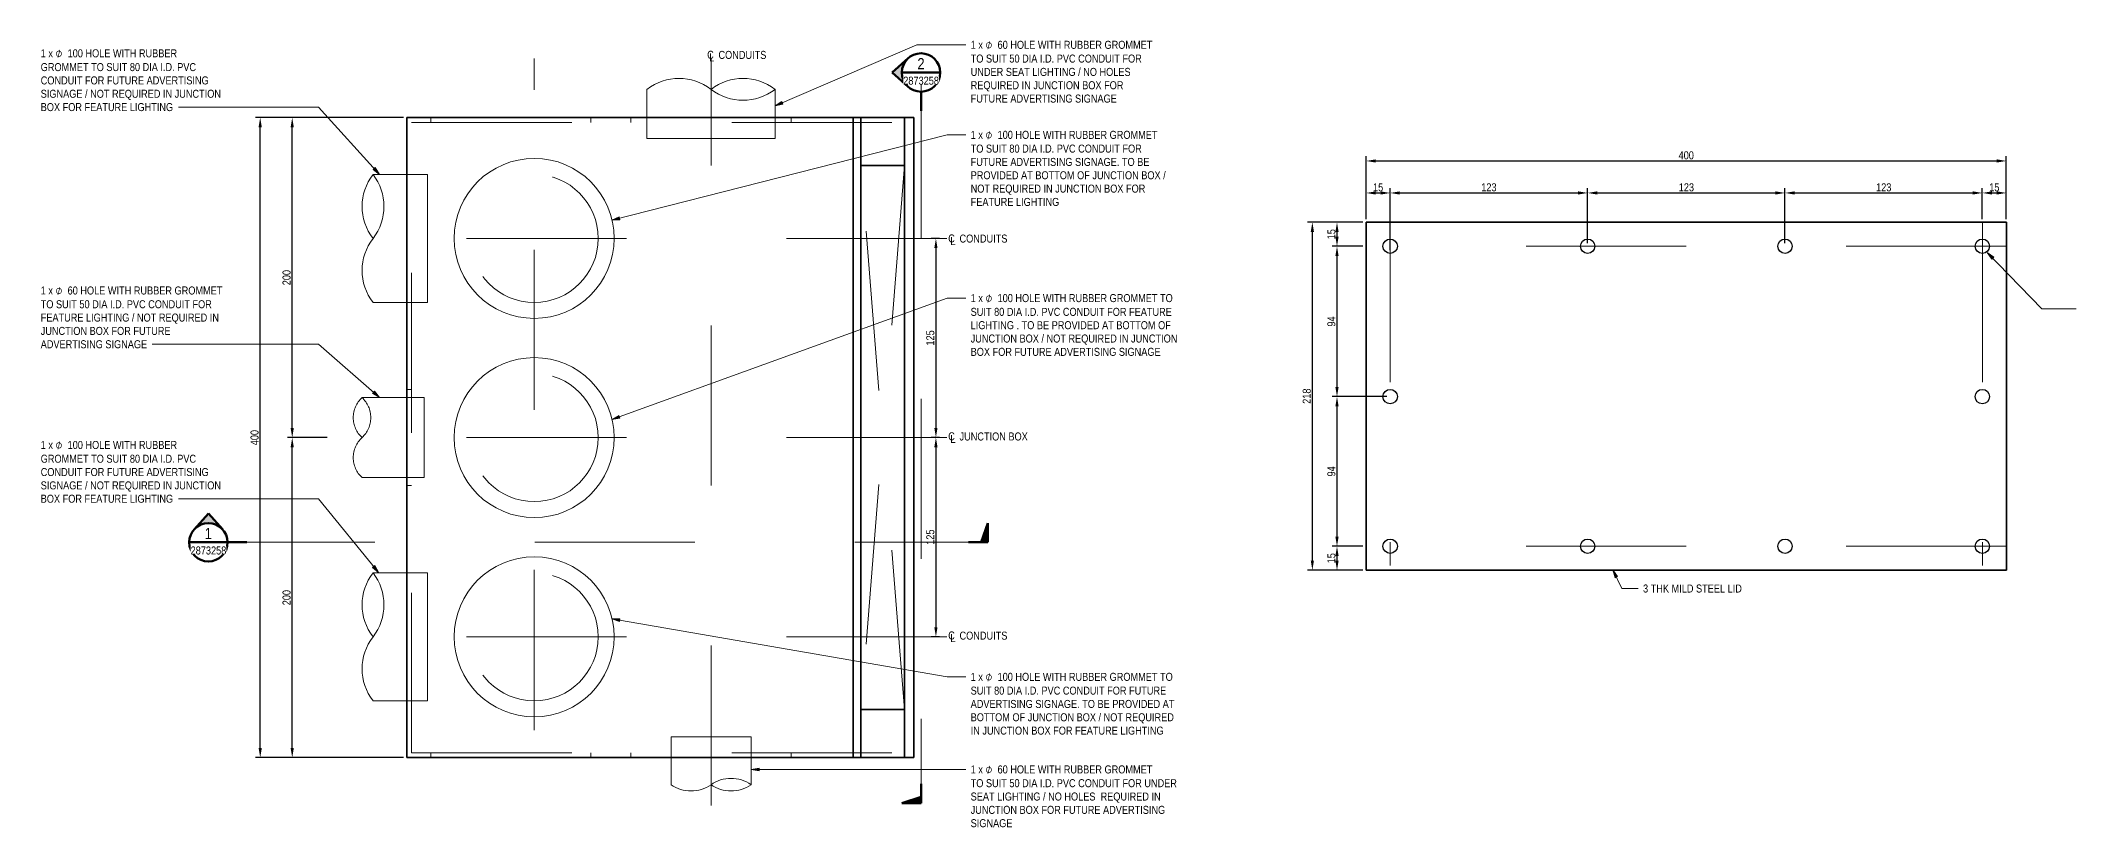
# Model space of a CAD drawing. Header units: metres. Extents: x 0.23 to 3.15, y 1.21 to 2.67.
# Drawn here: x 0.45 to 1.722, y 1.206 to 1.698 of the extents above; entities that cross this region are included whole.
import ezdxf

# ---------------------------------------------------------------- set-up
doc = ezdxf.new("R2010")
doc.units = ezdxf.units.M
for name, pattern in [('Dot_Section Line', [0.02, 0, -0.02]), ('JacobsCenter', [0.015, 0.009, -0.0015, 0.003, -0.0015]), ('JacobsDash', [0.0045, 0.003, -0.0015])]:
    doc.linetypes.add(name, pattern=pattern)
doc.layers.get('Defpoints').update_dxf_attribs({"color": 41})
for name, color, linetype, lineweight in [('A-ANNO-DIMS', 7, 'Continuous', 9), ('A-ANNO-NOTE', 7, 'Continuous', 9), ('A-DETL', 7, 'Continuous', 13), ('G-ANNO-SYMB', 7, 'Continuous', 9), ('G-ANNO-TEXT', 7, 'Continuous', 9)]:
    doc.layers.add(name, color=color, linetype=linetype, lineweight=lineweight)
doc.styles.add('Arial Narrow_1', font='ARIALN.TTF', dxfattribs={"height": 0.005})
doc.styles.add('Arial Narrow_2', font='ARIALN.TTF', dxfattribs={"height": 0.0025})
doc.styles.add('Arial Narrow_3', font='ARIALN.TTF', dxfattribs={"height": 0.007})
doc.styles.add('Segoe UI Symbol', font='seguisym.ttf', dxfattribs={"height": 0.005})
doc.dimstyles.new('____ddd____', dxfattribs={"dimscale": 0.3048, "dimtxt": 0.005117, "dimasz": 0.019685, "dimexe": 0.009843, "dimexo": 0.006562, "dimgap": 0.003281, "dimtad": 1, "dimdec": 0, "dimlfac": 1000, "dimzin": 0, "dimdsep": 46, "dimtxsty": 'Arial Narrow_1', "dimsah": 1, "dimcen": 0.09, "dimaunit": 1, "dimadec": 4, "dimazin": 0, "dimtfac": 1, "dimtdec": 4, "dimtix": 1, "dimtmove": 0, "dimatfit": 3, "dimfxl": 1, "dimtvp": 1, "dimtolj": 1, "dimtzin": 0, "dimarcsym": 2})

# ---------------------------------------------------------------- blocks, each defined once
blk = doc.blocks.new('DIMBLOCK1-DRG-2873258 - PLAN ON JUNCTION BOX')
at = {"layer": 'A-ANNO-DIMS', "color": 0, "lineweight": -2, "transparency": 16777216}
for p, q in [((0.6769, 1.6496), (0.5843, 1.6496)), ((0.5873, 1.2556), (0.5873, 1.6436)), ((0.6769, 1.2496), (0.5843, 1.2496))]:
    blk.add_line(p, q, dxfattribs=at)
at = {"layer": 'A-ANNO-DIMS', "color": 0, "transparency": 16777216}
for points in [[(0.5863, 1.6436), (0.5883, 1.6436), (0.5873, 1.6496)], [(0.5863, 1.2556), (0.5883, 1.2556), (0.5873, 1.2496)]]:
    blk.add_solid(points, dxfattribs=at)
at = {"layer": 'Defpoints', "color": 0, "transparency": 16777216}
for p in [(0.5873, 1.6496), (0.6789, 1.6496), (0.6789, 1.2496)]:
    blk.add_point(p, dxfattribs=at)
at = {"layer": 'A-ANNO-DIMS', "color": 0, "transparency": 16777216, "insert": (0.5838, 1.4496), "char_height": 0.005, "width": 0.011404, "attachment_point": 5, "rotation": 90, "style": 'Arial Narrow_1'}
blk.add_mtext('\\A1;400', dxfattribs=at)
blk = doc.blocks.new('DIMBLOCK2-DRG-2873258 - PLAN ON JUNCTION BOX')
at = {"layer": 'A-ANNO-DIMS', "color": 0, "lineweight": -2, "transparency": 16777216}
for p, q in [((0.6292, 1.4496), (0.6043, 1.4496)), ((0.6073, 1.2556), (0.6073, 1.4436)), ((0.6769, 1.2496), (0.6043, 1.2496))]:
    blk.add_line(p, q, dxfattribs=at)
at = {"layer": 'A-ANNO-DIMS', "color": 0, "transparency": 16777216}
for points in [[(0.6063, 1.4436), (0.6083, 1.4436), (0.6073, 1.4496)], [(0.6063, 1.2556), (0.6083, 1.2556), (0.6073, 1.2496)]]:
    blk.add_solid(points, dxfattribs=at)
at = {"layer": 'Defpoints', "color": 0, "transparency": 16777216}
for p in [(0.6073, 1.4496), (0.6312, 1.4496), (0.6789, 1.2496)]:
    blk.add_point(p, dxfattribs=at)
at = {"layer": 'A-ANNO-DIMS', "color": 0, "transparency": 16777216, "insert": (0.6038, 1.3496), "char_height": 0.005, "width": 0.011404, "attachment_point": 5, "rotation": 90, "style": 'Arial Narrow_1'}
blk.add_mtext('\\A1;200', dxfattribs=at)
blk = doc.blocks.new('DIMBLOCK3-DRG-2873258 - PLAN ON JUNCTION BOX')
at = {"layer": 'A-ANNO-DIMS', "color": 0, "lineweight": -2, "transparency": 16777216}
for p, q in [((0.6769, 1.6496), (0.6043, 1.6496)), ((0.6073, 1.4556), (0.6073, 1.6436)), ((0.6292, 1.4496), (0.6043, 1.4496))]:
    blk.add_line(p, q, dxfattribs=at)
at = {"layer": 'A-ANNO-DIMS', "color": 0, "transparency": 16777216}
for points in [[(0.6063, 1.6436), (0.6083, 1.6436), (0.6073, 1.6496)], [(0.6063, 1.4556), (0.6083, 1.4556), (0.6073, 1.4496)]]:
    blk.add_solid(points, dxfattribs=at)
at = {"layer": 'Defpoints', "color": 0, "transparency": 16777216}
for p in [(0.6073, 1.6496), (0.6789, 1.6496), (0.6312, 1.4496)]:
    blk.add_point(p, dxfattribs=at)
at = {"layer": 'A-ANNO-DIMS', "color": 0, "transparency": 16777216, "insert": (0.6038, 1.5496), "char_height": 0.005, "width": 0.011404, "attachment_point": 5, "rotation": 90, "style": 'Arial Narrow_1'}
blk.add_mtext('\\A1;200', dxfattribs=at)
blk = doc.blocks.new('CS_Annot_Centreline Symbol4 - CS_Annot_Centreline Symbol-6057300-DRG-2873258 - PLAN ON JUNCTION BOX')
at = {"layer": 'A-ANNO-NOTE', "char_height": 0.0025, "attachment_point": 1, "style": 'Arial Narrow_2'}
for s, insert, width in [('C  ', (-0.00109, 0.00476), 0.0044093), ('L', (-0.00041, 0.00392), 0.0019241)]:
    blk.add_mtext(s, dxfattribs=dict(at, insert=insert, width=width))
blk = doc.blocks.new('DIMBLOCK4-DRG-2873258 - PLAN ON JUNCTION BOX')
at = {"layer": 'A-ANNO-DIMS', "color": 0, "lineweight": -2, "transparency": 16777216}
for p, q in [((1.0118, 1.5741), (1.0065, 1.5741)), ((1.0095, 1.5681), (1.0095, 1.4556)), ((1.0118, 1.4496), (1.0065, 1.4496))]:
    blk.add_line(p, q, dxfattribs=at)
at = {"layer": 'A-ANNO-DIMS', "color": 0, "transparency": 16777216}
for points in [[(1.0085, 1.5681), (1.0105, 1.5681), (1.0095, 1.5741)], [(1.0085, 1.4556), (1.0105, 1.4556), (1.0095, 1.4496)]]:
    blk.add_solid(points, dxfattribs=at)
at = {"layer": 'Defpoints', "color": 0, "transparency": 16777216}
for p in [(1.0138, 1.5741), (1.0095, 1.4496), (1.0138, 1.4496)]:
    blk.add_point(p, dxfattribs=at)
at = {"layer": 'A-ANNO-DIMS', "color": 0, "transparency": 16777216, "insert": (1.006, 1.5119), "char_height": 0.005, "width": 0.011404, "attachment_point": 5, "rotation": 90, "style": 'Arial Narrow_1'}
blk.add_mtext('\\A1;125', dxfattribs=at)
blk = doc.blocks.new('DIMBLOCK5-DRG-2873258 - PLAN ON JUNCTION BOX')
at = {"layer": 'A-ANNO-DIMS', "color": 0, "lineweight": -2, "transparency": 16777216}
for p, q in [((1.0118, 1.4496), (1.0065, 1.4496)), ((1.0095, 1.4436), (1.0095, 1.3311)), ((1.0118, 1.3251), (1.0065, 1.3251))]:
    blk.add_line(p, q, dxfattribs=at)
at = {"layer": 'A-ANNO-DIMS', "color": 0, "transparency": 16777216}
for points in [[(1.0085, 1.4436), (1.0105, 1.4436), (1.0095, 1.4496)], [(1.0085, 1.3311), (1.0105, 1.3311), (1.0095, 1.3251)]]:
    blk.add_solid(points, dxfattribs=at)
at = {"layer": 'Defpoints', "color": 0, "transparency": 16777216}
for p in [(1.0138, 1.4496), (1.0095, 1.3251), (1.0138, 1.3251)]:
    blk.add_point(p, dxfattribs=at)
at = {"layer": 'A-ANNO-DIMS', "color": 0, "transparency": 16777216, "insert": (1.006, 1.3874), "char_height": 0.005, "width": 0.011404, "attachment_point": 5, "rotation": 90, "style": 'Arial Narrow_1'}
blk.add_mtext('\\A1;125', dxfattribs=at)
blk = doc.blocks.new('Drafting View - sectionTail-4870194-DRG-2873258 - PLAN ON JUNCTION BOX')
at = {"layer": 'G-ANNO-SYMB'}
blk.add_hatch(color=256, dxfattribs=at).paths.add_polyline_path([(-0.006, 0.006), (-0.004, 0), (-0.006, 0)])
at = {"layer": 'G-ANNO-SYMB', "lineweight": 50}
for p, q in [((-0.006, 0.006), (-0.006, 0)), ((-0.004, 0), (-0.006, 0.006)), ((-0.006, 0), (-0.004, 0)), ((-0.006, 0), (0, 0))]:
    blk.add_line(p, q, dxfattribs=at)
blk = doc.blocks.new('Drafting View - SectionHead-4898858-DRG-2873258 - PLAN ON JUNCTION BOX')
at = {"layer": 'G-ANNO-SYMB'}
h = blk.add_hatch(color=256, dxfattribs=at)
edge = h.paths.add_edge_path()
edge.add_line((-0.002, 0.009), (0.00247, 0.004))
edge.add_arc((-0.002, 0), 0.006, 41.82771, 138.17229)
edge.add_line((-0.00647, 0.004), (-0.002, 0.009))
at = {"layer": 'G-ANNO-SYMB', "lineweight": 50}
for p, q in [((-0.002, 0.009), (-0.00647, 0.004)), ((0.00247, 0.004), (-0.002, 0.009)), ((0.004, 0), (0.01, 0))]:
    blk.add_line(p, q, dxfattribs=at)
for start, end in [(360, 180), (180, 360)]:
    blk.add_arc((-0.002, 0), 0.006, start, end, dxfattribs=at)
blk = doc.blocks.new('DIMBLOCK6-DRG-2873258 - ELEVATION ON JUNCTION BOX LID')
at = {"layer": 'A-ANNO-DIMS', "color": 0, "lineweight": -2, "transparency": 16777216}
for p, q in [((1.2783, 1.5862), (1.2783, 1.6255)), ((1.2843, 1.6225), (1.6723, 1.6225)), ((1.6783, 1.5862), (1.6783, 1.6255))]:
    blk.add_line(p, q, dxfattribs=at)
at = {"layer": 'A-ANNO-DIMS', "color": 0, "transparency": 16777216}
for points in [[(1.2843, 1.6235), (1.2843, 1.6215), (1.2783, 1.6225)], [(1.6723, 1.6235), (1.6723, 1.6215), (1.6783, 1.6225)]]:
    blk.add_solid(points, dxfattribs=at)
at = {"layer": 'Defpoints', "color": 0, "transparency": 16777216}
for p in [(1.6783, 1.6225), (1.2783, 1.5842), (1.6783, 1.5842)]:
    blk.add_point(p, dxfattribs=at)
at = {"layer": 'A-ANNO-DIMS', "color": 0, "transparency": 16777216, "insert": (1.4783, 1.626), "char_height": 0.005, "width": 0.011404, "attachment_point": 5, "style": 'Arial Narrow_1'}
blk.add_mtext('\\A1;400', dxfattribs=at)
blk = doc.blocks.new('DIMBLOCK7-DRG-2873258 - ELEVATION ON JUNCTION BOX LID')
at = {"layer": 'A-ANNO-DIMS', "color": 0, "lineweight": -2, "transparency": 16777216}
for p, q in [((1.2763, 1.5842), (1.2417, 1.5842)), ((1.2447, 1.3727), (1.2447, 1.5782)), ((1.2763, 1.3667), (1.2417, 1.3667))]:
    blk.add_line(p, q, dxfattribs=at)
at = {"layer": 'A-ANNO-DIMS', "color": 0, "transparency": 16777216}
for points in [[(1.2437, 1.5782), (1.2457, 1.5782), (1.2447, 1.5842)], [(1.2437, 1.3727), (1.2457, 1.3727), (1.2447, 1.3667)]]:
    blk.add_solid(points, dxfattribs=at)
at = {"layer": 'Defpoints', "color": 0, "transparency": 16777216}
for p in [(1.2447, 1.5842), (1.2783, 1.5842), (1.2783, 1.3667)]:
    blk.add_point(p, dxfattribs=at)
at = {"layer": 'A-ANNO-DIMS', "color": 0, "transparency": 16777216, "insert": (1.2412, 1.4755), "char_height": 0.005, "width": 0.011404, "attachment_point": 5, "rotation": 90, "style": 'Arial Narrow_1'}
blk.add_mtext('\\A1;218', dxfattribs=at)
blk = doc.blocks.new('DIMBLOCK8-DRG-2873258 - ELEVATION ON JUNCTION BOX LID')
at = {"layer": 'A-ANNO-DIMS', "color": 0, "lineweight": -2, "transparency": 16777216}
for p, q in [((1.2933, 1.5667), (1.2933, 1.6055)), ((1.4167, 1.5712), (1.4167, 1.6055)), ((1.2993, 1.6025), (1.4107, 1.6025))]:
    blk.add_line(p, q, dxfattribs=at)
at = {"layer": 'A-ANNO-DIMS', "color": 0, "transparency": 16777216}
for points in [[(1.2993, 1.6035), (1.2993, 1.6015), (1.2933, 1.6025)], [(1.4107, 1.6035), (1.4107, 1.6015), (1.4167, 1.6025)]]:
    blk.add_solid(points, dxfattribs=at)
at = {"layer": 'Defpoints', "color": 0, "transparency": 16777216}
for p in [(1.4167, 1.6025), (1.2933, 1.5647), (1.4167, 1.5692)]:
    blk.add_point(p, dxfattribs=at)
at = {"layer": 'A-ANNO-DIMS', "color": 0, "transparency": 16777216, "insert": (1.355, 1.606), "char_height": 0.005, "width": 0.011404, "attachment_point": 5, "style": 'Arial Narrow_1'}
blk.add_mtext('\\A1;123', dxfattribs=at)
blk = doc.blocks.new('DIMBLOCK9-DRG-2873258 - ELEVATION ON JUNCTION BOX LID')
at = {"layer": 'A-ANNO-DIMS', "color": 0, "lineweight": -2, "transparency": 16777216}
for p, q in [((1.4167, 1.5712), (1.4167, 1.6055)), ((1.54, 1.5712), (1.54, 1.6055)), ((1.4227, 1.6025), (1.534, 1.6025))]:
    blk.add_line(p, q, dxfattribs=at)
at = {"layer": 'A-ANNO-DIMS', "color": 0, "transparency": 16777216}
for points in [[(1.4227, 1.6035), (1.4227, 1.6015), (1.4167, 1.6025)], [(1.534, 1.6035), (1.534, 1.6015), (1.54, 1.6025)]]:
    blk.add_solid(points, dxfattribs=at)
at = {"layer": 'Defpoints', "color": 0, "transparency": 16777216}
for p in [(1.54, 1.6025), (1.4167, 1.5692), (1.54, 1.5692)]:
    blk.add_point(p, dxfattribs=at)
at = {"layer": 'A-ANNO-DIMS', "color": 0, "transparency": 16777216, "insert": (1.4784, 1.606), "char_height": 0.005, "width": 0.011404, "attachment_point": 5, "style": 'Arial Narrow_1'}
blk.add_mtext('\\A1;123', dxfattribs=at)
blk = doc.blocks.new('DIMBLOCK10-DRG-2873258 - ELEVATION ON JUNCTION BOX LID')
at = {"layer": 'A-ANNO-DIMS', "color": 0, "lineweight": -2, "transparency": 16777216}
for p, q in [((1.54, 1.5712), (1.54, 1.6055)), ((1.6633, 1.5862), (1.6633, 1.6055)), ((1.546, 1.6025), (1.6573, 1.6025))]:
    blk.add_line(p, q, dxfattribs=at)
at = {"layer": 'A-ANNO-DIMS', "color": 0, "transparency": 16777216}
for points in [[(1.546, 1.6035), (1.546, 1.6015), (1.54, 1.6025)], [(1.6573, 1.6035), (1.6573, 1.6015), (1.6633, 1.6025)]]:
    blk.add_solid(points, dxfattribs=at)
at = {"layer": 'Defpoints', "color": 0, "transparency": 16777216}
for p in [(1.6633, 1.6025), (1.6633, 1.5842), (1.54, 1.5692)]:
    blk.add_point(p, dxfattribs=at)
at = {"layer": 'A-ANNO-DIMS', "color": 0, "transparency": 16777216, "insert": (1.6017, 1.606), "char_height": 0.005, "width": 0.011404, "attachment_point": 5, "style": 'Arial Narrow_1'}
blk.add_mtext('\\A1;123', dxfattribs=at)
blk = doc.blocks.new('DIMBLOCK11-DRG-2873258 - ELEVATION ON JUNCTION BOX LID')
at = {"layer": 'A-ANNO-DIMS', "color": 0, "lineweight": -2, "transparency": 16777216}
for p, q in [((1.6633, 1.5862), (1.6633, 1.6055)), ((1.6783, 1.5862), (1.6783, 1.6055)), ((1.6693, 1.6025), (1.6723, 1.6025))]:
    blk.add_line(p, q, dxfattribs=at)
at = {"layer": 'A-ANNO-DIMS', "color": 0, "transparency": 16777216}
for points in [[(1.6693, 1.6035), (1.6693, 1.6015), (1.6633, 1.6025)], [(1.6723, 1.6035), (1.6723, 1.6015), (1.6783, 1.6025)]]:
    blk.add_solid(points, dxfattribs=at)
at = {"layer": 'Defpoints', "color": 0, "transparency": 16777216}
for p in [(1.6783, 1.6025), (1.6633, 1.5842), (1.6783, 1.5842)]:
    blk.add_point(p, dxfattribs=at)
at = {"layer": 'A-ANNO-DIMS', "color": 0, "transparency": 16777216, "insert": (1.6708, 1.606), "char_height": 0.005, "width": 0.007603, "attachment_point": 5, "style": 'Arial Narrow_1'}
blk.add_mtext('\\A1;15', dxfattribs=at)
blk = doc.blocks.new('DIMBLOCK12-DRG-2873258 - ELEVATION ON JUNCTION BOX LID')
at = {"layer": 'A-ANNO-DIMS', "color": 0, "lineweight": -2, "transparency": 16777216}
for p, q in [((1.2783, 1.5862), (1.2783, 1.6055)), ((1.2933, 1.5862), (1.2933, 1.6055)), ((1.2843, 1.6025), (1.2873, 1.6025))]:
    blk.add_line(p, q, dxfattribs=at)
at = {"layer": 'A-ANNO-DIMS', "color": 0, "transparency": 16777216}
for points in [[(1.2843, 1.6035), (1.2843, 1.6015), (1.2783, 1.6025)], [(1.2873, 1.6035), (1.2873, 1.6015), (1.2933, 1.6025)]]:
    blk.add_solid(points, dxfattribs=at)
at = {"layer": 'Defpoints', "color": 0, "transparency": 16777216}
for p in [(1.2933, 1.6025), (1.2783, 1.5842), (1.2933, 1.5842)]:
    blk.add_point(p, dxfattribs=at)
at = {"layer": 'A-ANNO-DIMS', "color": 0, "transparency": 16777216, "insert": (1.2858, 1.606), "char_height": 0.005, "width": 0.007603, "attachment_point": 5, "style": 'Arial Narrow_1'}
blk.add_mtext('\\A1;15', dxfattribs=at)
blk = doc.blocks.new('DIMBLOCK13-DRG-2873258 - ELEVATION ON JUNCTION BOX LID')
at = {"layer": 'A-ANNO-DIMS', "color": 0, "lineweight": -2, "transparency": 16777216}
for p, q in [((1.2763, 1.3817), (1.2571, 1.3817)), ((1.2601, 1.3727), (1.2601, 1.3757)), ((1.2763, 1.3667), (1.2571, 1.3667))]:
    blk.add_line(p, q, dxfattribs=at)
at = {"layer": 'A-ANNO-DIMS', "color": 0, "transparency": 16777216}
for points in [[(1.2591, 1.3757), (1.2611, 1.3757), (1.2601, 1.3817)], [(1.2591, 1.3727), (1.2611, 1.3727), (1.2601, 1.3667)]]:
    blk.add_solid(points, dxfattribs=at)
at = {"layer": 'Defpoints', "color": 0, "transparency": 16777216}
for p in [(1.2601, 1.3817), (1.2783, 1.3817), (1.2783, 1.3667)]:
    blk.add_point(p, dxfattribs=at)
at = {"layer": 'A-ANNO-DIMS', "color": 0, "transparency": 16777216, "insert": (1.2566, 1.3742), "char_height": 0.005, "width": 0.007603, "attachment_point": 5, "rotation": 90, "style": 'Arial Narrow_1'}
blk.add_mtext('\\A1;15', dxfattribs=at)
blk = doc.blocks.new('DIMBLOCK14-DRG-2873258 - ELEVATION ON JUNCTION BOX LID')
at = {"layer": 'A-ANNO-DIMS', "color": 0, "lineweight": -2, "transparency": 16777216}
for p, q in [((1.2913, 1.4752), (1.2571, 1.4752)), ((1.2601, 1.3877), (1.2601, 1.4692)), ((1.2763, 1.3817), (1.2571, 1.3817))]:
    blk.add_line(p, q, dxfattribs=at)
at = {"layer": 'A-ANNO-DIMS', "color": 0, "transparency": 16777216}
for points in [[(1.2591, 1.4692), (1.2611, 1.4692), (1.2601, 1.4752)], [(1.2591, 1.3877), (1.2611, 1.3877), (1.2601, 1.3817)]]:
    blk.add_solid(points, dxfattribs=at)
at = {"layer": 'Defpoints', "color": 0, "transparency": 16777216}
for p in [(1.2601, 1.4752), (1.2933, 1.4752), (1.2783, 1.3817)]:
    blk.add_point(p, dxfattribs=at)
at = {"layer": 'A-ANNO-DIMS', "color": 0, "transparency": 16777216, "insert": (1.2566, 1.4285), "char_height": 0.005, "width": 0.007603, "attachment_point": 5, "rotation": 90, "style": 'Arial Narrow_1'}
blk.add_mtext('\\A1;94', dxfattribs=at)
blk = doc.blocks.new('DIMBLOCK15-DRG-2873258 - ELEVATION ON JUNCTION BOX LID')
at = {"layer": 'A-ANNO-DIMS', "color": 0, "lineweight": -2, "transparency": 16777216}
for p, q in [((1.2763, 1.5692), (1.2571, 1.5692)), ((1.2601, 1.4812), (1.2601, 1.5632)), ((1.2913, 1.4752), (1.2571, 1.4752))]:
    blk.add_line(p, q, dxfattribs=at)
at = {"layer": 'A-ANNO-DIMS', "color": 0, "transparency": 16777216}
for points in [[(1.2591, 1.5632), (1.2611, 1.5632), (1.2601, 1.5692)], [(1.2591, 1.4812), (1.2611, 1.4812), (1.2601, 1.4752)]]:
    blk.add_solid(points, dxfattribs=at)
at = {"layer": 'Defpoints', "color": 0, "transparency": 16777216}
for p in [(1.2601, 1.5692), (1.2783, 1.5692), (1.2933, 1.4752)]:
    blk.add_point(p, dxfattribs=at)
at = {"layer": 'A-ANNO-DIMS', "color": 0, "transparency": 16777216, "insert": (1.2566, 1.5222), "char_height": 0.005, "width": 0.007603, "attachment_point": 5, "rotation": 90, "style": 'Arial Narrow_1'}
blk.add_mtext('\\A1;94', dxfattribs=at)
blk = doc.blocks.new('DIMBLOCK16-DRG-2873258 - ELEVATION ON JUNCTION BOX LID')
at = {"layer": 'A-ANNO-DIMS', "color": 0, "lineweight": -2, "transparency": 16777216}
for p, q in [((1.2763, 1.5842), (1.2571, 1.5842)), ((1.2601, 1.5752), (1.2601, 1.5782)), ((1.2763, 1.5692), (1.2571, 1.5692))]:
    blk.add_line(p, q, dxfattribs=at)
at = {"layer": 'A-ANNO-DIMS', "color": 0, "transparency": 16777216}
for points in [[(1.2591, 1.5782), (1.2611, 1.5782), (1.2601, 1.5842)], [(1.2591, 1.5752), (1.2611, 1.5752), (1.2601, 1.5692)]]:
    blk.add_solid(points, dxfattribs=at)
at = {"layer": 'Defpoints', "color": 0, "transparency": 16777216}
for p in [(1.2601, 1.5842), (1.2783, 1.5842), (1.2783, 1.5692)]:
    blk.add_point(p, dxfattribs=at)
at = {"layer": 'A-ANNO-DIMS', "color": 0, "transparency": 16777216, "insert": (1.2566, 1.5767), "char_height": 0.005, "width": 0.007603, "attachment_point": 5, "rotation": 90, "style": 'Arial Narrow_1'}
blk.add_mtext('\\A1;15', dxfattribs=at)

msp = doc.modelspace()

# ---------------------------------------------------------------- hatches: boundary and pattern name
at = {"layer": 'G-ANNO-TEXT'}
for points in [[(0.9089878, 1.6568542), (0.9139275, 1.6580276), (0.9132282, 1.6596463)], [(0.6617941, 1.6141142), (0.6590967, 1.6184155), (0.6577882, 1.6172335)], [(0.8069965, 1.5854236), (0.8120593, 1.5858047), (0.8116237, 1.5875133)], [(1.6664246, 1.5653254), (1.6692659, 1.5611178), (1.6705337, 1.5623434)], [(0.6617941, 1.4746397), (0.6586153, 1.4785985), (0.657453, 1.4772726)], [(0.8069965, 1.4609236), (0.8119978, 1.4617978), (0.8113972, 1.4634557)], [(0.6613388, 1.3651635), (0.658872, 1.3696011), (0.657503, 1.3684898)], [(1.4324636, 1.3668899), (1.433866, 1.3620103), (1.4354503, 1.3627842)], [(0.8069965, 1.3364236), (0.8117722, 1.3347002), (0.8120737, 1.3364375)], [(0.894028, 1.2422263), (0.899028, 1.2413446), (0.899028, 1.2431079)]]:
    msp.add_hatch(color=256, dxfattribs=at).paths.add_polyline_path(points)

# ---------------------------------------------------------------- linework, layer by layer
at = {"layer": 'A-DETL', "linetype": 'JacobsCenter'}
for p, q in [((0.7585076, 1.2668613), (0.7585076, 1.6866041)), ((0.8689755, 1.2196042), (0.8689755, 1.6866041)), ((1.2933172, 1.5842191), (1.2933172, 1.3697191)), ((1.6633172, 1.5842191), (1.6633172, 1.3697191)), ((1.0162296, 1.5741042), (0.6412296, 1.5741042)), ((1.6783172, 1.5692191), (1.2783172, 1.5692191)), ((1.0162313, 1.4496042), (0.6312313, 1.4496042)), ((1.6783172, 1.3817191), (1.2783172, 1.3817191)), ((1.0162296, 1.3251042), (0.6362296, 1.3251042))]:
    msp.add_line(p, q, dxfattribs=at)
at = {"layer": 'A-DETL', "color": 143, "linetype": 'JacobsDash', "true_color": 0x78aac8}
for p, q in [((0.8289755, 1.6365125), (0.8289755, 1.6672663)), ((0.9089755, 1.6365125), (0.9089755, 1.6672663)), ((0.8289755, 1.6365125), (0.9089755, 1.6365125)), ((0.691926, 1.6141042), (0.6577992, 1.6141042)), ((0.691926, 1.5341042), (0.691926, 1.6141042)), ((0.691926, 1.5341042), (0.6577992, 1.5341042)), ((0.6897047, 1.4746042), (0.6509189, 1.4746042)), ((0.6897047, 1.4746042), (0.6897047, 1.4246042)), ((0.6897047, 1.4246042), (0.6509189, 1.4246042)), ((0.691926, 1.3651042), (0.6577992, 1.3651042)), ((0.691926, 1.2851042), (0.691926, 1.3651042)), ((0.691926, 1.2851042), (0.6577992, 1.2851042)), ((0.8439755, 1.2626959), (0.8939755, 1.2626959)), ((0.8439755, 1.2626959), (0.8439755, 1.2326959)), ((0.8939755, 1.2626959), (0.8939755, 1.2326959))]:
    msp.add_line(p, q, dxfattribs=at)
at = {"layer": 'A-DETL', "lineweight": 35}
for p, q in [((0.678926, 1.2496042), (0.678926, 1.6496042)), ((0.678926, 1.6496042), (0.9956613, 1.6496042)), ((0.9578737, 1.2496042), (0.9578737, 1.6496042)), ((0.9626283, 1.2496042), (0.9626283, 1.6496042)), ((0.9898437, 1.2496042), (0.9898437, 1.6496042)), ((0.9956613, 1.2496042), (0.9956613, 1.6496042)), ((0.9626283, 1.6196042), (0.9898437, 1.6196042)), ((1.2783172, 1.5842191), (1.2783172, 1.3667191)), ((1.6783172, 1.5842191), (1.2783172, 1.5842191)), ((1.6783172, 1.3667191), (1.6783172, 1.5842191)), ((1.2783172, 1.3667191), (1.6783172, 1.3667191)), ((0.9626283, 1.2796042), (0.9898437, 1.2796042)), ((0.678926, 1.2496042), (0.9956613, 1.2496042))]:
    msp.add_line(p, q, dxfattribs=at)
at = {"layer": 'A-DETL', "linetype": 'JacobsDash'}
for p, q in [((0.681926, 1.6466042), (0.9956613, 1.6466042)), ((0.681926, 1.2526042), (0.681926, 1.6466042)), ((0.6939755, 1.6466042), (0.6939755, 1.6496042)), ((0.7939755, 1.6466042), (0.7939755, 1.6496042)), ((0.8189755, 1.6466042), (0.8189755, 1.6496042)), ((0.9189755, 1.6466042), (0.9189755, 1.6496042)), ((0.681926, 1.4796042), (0.678926, 1.4796042)), ((0.681926, 1.4196042), (0.678926, 1.4196042)), ((0.681926, 1.2526042), (0.9956613, 1.2526042)), ((0.6939755, 1.2526042), (0.6939755, 1.2496042)), ((0.7939755, 1.2526042), (0.7939755, 1.2496042)), ((0.8189755, 1.2526042), (0.8189755, 1.2496042)), ((0.9189755, 1.2526042), (0.9189755, 1.2496042))]:
    msp.add_line(p, q, dxfattribs=at)
at = {"layer": 'A-DETL', "linetype": 'JacobsCenter', "lineweight": 9}
for p, q in [((0.9898437, 1.6196042), (0.9626283, 1.2796042)), ((0.9898437, 1.2796042), (0.9626283, 1.6196042))]:
    msp.add_line(p, q, dxfattribs=at)
at = {"layer": 'A-DETL'}
for centre in [(0.7585076, 1.5741042), (0.7585076, 1.4496042), (0.7585076, 1.3251042)]:
    msp.add_circle(centre, 0.05, dxfattribs=at)
at = {"layer": 'A-DETL', "color": 143, "linetype": 'JacobsDash', "true_color": 0x78aac8}
for centre in [(0.7585076, 1.5741042), (0.7585076, 1.4496042), (0.7585076, 1.3251042)]:
    msp.add_circle(centre, 0.04, dxfattribs=at)
at = {"layer": 'A-DETL', "lineweight": 25}
for centre in [(1.2933172, 1.5692191), (1.4167172, 1.5692191), (1.5400172, 1.5692191), (1.6633172, 1.5692191), (1.2933172, 1.4752191), (1.6633172, 1.4752191), (1.2933172, 1.3817191), (1.4167172, 1.3817191), (1.5400172, 1.3817191), (1.6633172, 1.3817191)]:
    msp.add_circle(centre, 0.0045, dxfattribs=at)
at = {"layer": 'A-DETL', "color": 143, "linetype": 'JacobsDash', "true_color": 0x78aac8}
for centre, radius, start, end in [((0.8489755, 1.6413407), 0.0327435, 52.3520573, 127.6479427), ((0.8889755, 1.6413407), 0.0327435, 52.3520573, 127.6479427), ((0.8889755, 1.6931919), 0.0327435, 232.3520573, 307.6479427), ((0.6837249, 1.5941042), 0.0327435, 142.3520573, 217.6479427), ((0.6318736, 1.5941042), 0.0327435, 322.3520573, 37.6479427), ((0.6837249, 1.5541042), 0.0327435, 142.3520573, 217.6479427), ((0.6625027, 1.4621042), 0.0170421, 132.821388, 227.178612), ((0.6393351, 1.4621042), 0.0170421, 312.821388, 47.178612), ((0.6625027, 1.4371042), 0.0170421, 132.821388, 227.178612), ((0.6837249, 1.3451042), 0.0327435, 142.3520573, 217.6479427), ((0.6318736, 1.3451042), 0.0327435, 322.3520573, 37.6479427), ((0.6837249, 1.3051042), 0.0327435, 142.3520573, 217.6479427), ((0.8814755, 1.2148387), 0.0217974, 55.0080288, 124.9919712), ((0.8564755, 1.2505531), 0.0217974, 235.0080288, 304.9919712), ((0.8814755, 1.2505531), 0.0217974, 235.0080288, 304.9919712)]:
    msp.add_arc(centre, radius, start, end, dxfattribs=at)
at = {"layer": 'G-ANNO-SYMB', "lineweight": 50}
for p, q in [((0.9881956, 1.6777928), (1.0121956, 1.6777928)), ((0.5429255, 1.3841693), (0.5669255, 1.3841693))]:
    msp.add_line(p, q, dxfattribs=at)
at = {"layer": 'G-ANNO-SYMB', "color": 7, "linetype": 'Dot_Section Line', "true_color": 0xffffff}
for p, q in [((1.0001956, 1.6737928), (1.0001956, 1.2331847)), ((0.5589255, 1.3841693), (1.0298338, 1.3841693))]:
    msp.add_line(p, q, dxfattribs=at)
at = {"layer": 'G-ANNO-TEXT'}
for p, q in [((0.9974983, 1.695088), (1.0282102, 1.695088)), ((0.5686607, 1.6561755), (0.5362365, 1.6561755)), ((0.6237991, 1.6561755), (0.5686607, 1.6561755)), ((0.6617941, 1.6141142), (0.6237991, 1.6561755)), ((0.9132282, 1.6596463), (0.9089878, 1.6568542)), ((0.9089878, 1.6568542), (0.9139275, 1.6580276)), ((0.9139275, 1.6580276), (0.9132282, 1.6596463)), ((0.8069965, 1.5854236), (1.0164339, 1.6388258)), ((1.0164339, 1.6388258), (1.0282102, 1.6388258)), ((0.6590967, 1.6184155), (0.6577882, 1.6172335)), ((0.6577882, 1.6172335), (0.6617941, 1.6141142)), ((0.6617941, 1.6141142), (0.6590967, 1.6184155)), ((0.8116237, 1.5875133), (0.8069965, 1.5854236)), ((0.8069965, 1.5854236), (0.8120593, 1.5858047)), ((0.8120593, 1.5858047), (0.8116237, 1.5875133)), ((1.6664246, 1.5653254), (1.6692659, 1.5611178)), ((1.6705337, 1.5623434), (1.6664246, 1.5653254)), ((1.6664246, 1.5653254), (1.7004868, 1.5300912)), ((1.6692659, 1.5611178), (1.6705337, 1.5623434)), ((0.8069965, 1.4609236), (1.0164339, 1.5367998)), ((1.0164339, 1.5367998), (1.0282102, 1.5367998)), ((1.7004868, 1.5300912), (1.7220179, 1.5300912)), ((0.5686607, 1.5079457), (0.5198324, 1.5079457)), ((0.6237991, 1.5079457), (0.5686607, 1.5079457)), ((0.6617941, 1.4746397), (0.6237991, 1.5079457)), ((0.6586153, 1.4785985), (0.657453, 1.4772726)), ((0.657453, 1.4772726), (0.6617941, 1.4746397)), ((0.6617941, 1.4746397), (0.6586153, 1.4785985)), ((0.8113972, 1.4634557), (0.8069965, 1.4609236)), ((0.8119978, 1.4617978), (0.8113972, 1.4634557)), ((0.8069965, 1.4609236), (0.8119978, 1.4617978)), ((0.5686607, 1.4114065), (0.5362365, 1.4114065)), ((0.6237991, 1.4114065), (0.5686607, 1.4114065)), ((0.6613388, 1.3651635), (0.6237991, 1.4114065)), ((0.658872, 1.3696011), (0.657503, 1.3684898)), ((0.657503, 1.3684898), (0.6613388, 1.3651635)), ((0.6613388, 1.3651635), (0.658872, 1.3696011)), ((1.4324636, 1.3668899), (1.433866, 1.3620103)), ((1.4354503, 1.3627842), (1.4324636, 1.3668899)), ((1.4324636, 1.3668899), (1.4381285, 1.3552926)), ((1.433866, 1.3620103), (1.4354503, 1.3627842)), ((1.4381285, 1.3552926), (1.4483182, 1.3552926)), ((0.8120737, 1.3364375), (0.8069965, 1.3364236)), ((0.8069965, 1.3364236), (0.8117722, 1.3347002)), ((0.8069965, 1.3364236), (1.0164339, 1.3000815)), ((0.8117722, 1.3347002), (0.8120737, 1.3364375)), ((1.0164339, 1.3000815), (1.0282102, 1.3000815)), ((0.899028, 1.2431079), (0.894028, 1.2422263)), ((0.894028, 1.2422263), (0.899028, 1.2413446)), ((0.894028, 1.2422263), (1.0282102, 1.2422263)), ((0.899028, 1.2413446), (0.899028, 1.2431079))]:
    msp.add_line(p, q, dxfattribs=at)

# ---------------------------------------------------------------- block references
at = {"layer": 'A-ANNO-NOTE', "xscale": 2, "yscale": 2, "zscale": 2}
for p in [(0.868742, 1.6818628), (1.0193546, 1.5670774), (1.0193546, 1.4434002), (1.0193546, 1.3189325)]:
    msp.add_blockref('CS_Annot_Centreline Symbol4 - CS_Annot_Centreline Symbol-6057300-DRG-2873258 - PLAN ON JUNCTION BOX', p, dxfattribs=at)
at = {"layer": 'G-ANNO-SYMB', "lineweight": 50, "extrusion": (0, 0, -1), "xscale": 2, "yscale": 2, "zscale": 2, "rotation": 270.0000000000003}
msp.add_blockref('Drafting View - SectionHead-4898858-DRG-2873258 - PLAN ON JUNCTION BOX', (-1.0001956, 1.6737928), dxfattribs=at)
at = {"layer": 'G-ANNO-SYMB', "lineweight": 50, "xscale": 2, "yscale": 2, "zscale": 2}
msp.add_blockref('Drafting View - SectionHead-4898858-DRG-2873258 - PLAN ON JUNCTION BOX', (0.5589255, 1.3841693), dxfattribs=at)
at = {"layer": 'G-ANNO-SYMB', "lineweight": 50, "extrusion": (0, 0, -1), "xscale": 2, "yscale": 2, "zscale": 2}
msp.add_blockref('Drafting View - sectionTail-4870194-DRG-2873258 - PLAN ON JUNCTION BOX', (-1.0298338, 1.3841693), dxfattribs=at)
at = {"layer": 'G-ANNO-SYMB', "lineweight": 50, "xscale": 2, "yscale": 2, "zscale": 2, "rotation": 89.99999999999947}
msp.add_blockref('Drafting View - sectionTail-4870194-DRG-2873258 - PLAN ON JUNCTION BOX', (1.0001956, 1.2331847), dxfattribs=at)

# ---------------------------------------------------------------- texts
at = {"layer": 'G-ANNO-TEXT', "char_height": 0.005, "attachment_point": 1, "style": 'Arial Narrow_1', "bg_fill": 3, "box_fill_scale": 1, "bg_fill_color": 256, "bg_fill_true_color": 13158600, "bg_fill_transparency": 0}
for insert in [(0.4501574, 1.6922775), (0.4501574, 1.5440478), (0.4501574, 1.4475086)]:
    msp.add_mtext('1 x ', dxfattribs=dict(at, insert=insert))

# ---------------------------------------------------------------- dimensions: what is measured, and where the dimension line sits
at = {"layer": 'A-ANNO-DIMS'}
for base, p1, p2, override, picture, middle in [((0.5873444, 1.6496042), (0.678926, 1.2496042), (0.678926, 1.6496042), {"dimpost": '<>', "dimfxl": 0.4}, 'DIMBLOCK1-DRG-2873258 - PLAN ON JUNCTION BOX', (0.5837915, 1.4496042)), ((0.6073444, 1.6496042), (0.6312313, 1.4496042), (0.678926, 1.6496042), {"dimpost": '<>', "dimfxl": 0.205608}, 'DIMBLOCK3-DRG-2873258 - PLAN ON JUNCTION BOX', (0.6037915, 1.5496042)), ((1.2447463245, 1.584219117), (1.2783172095, 1.366719117), (1.2783172095, 1.584219117), {"dimpost": '<>', "dimfxl": 0.2175}, 'DIMBLOCK7-DRG-2873258 - ELEVATION ON JUNCTION BOX LID', (1.2411934595, 1.475469117)), ((1.2601256, 1.5842191), (1.2783172, 1.5692191), (1.2783172, 1.5842191), {"dimpost": '<>', "dimfxl": 0.015}, 'DIMBLOCK16-DRG-2873258 - ELEVATION ON JUNCTION BOX LID', (1.2565727, 1.5767191)), ((1.0095190562, 1.4496041879), (1.0137616969, 1.5741041879), (1.0137616969, 1.4496041879), {"dimpost": '<>', "dimfxl": 0.1245}, 'DIMBLOCK4-DRG-2873258 - PLAN ON JUNCTION BOX', (1.0059661913, 1.5118541879)), ((1.2601256, 1.5692191), (1.2933172, 1.4752191), (1.2783172, 1.5692191), {"dimpost": '<>', "dimfxl": 0.095189}, 'DIMBLOCK15-DRG-2873258 - ELEVATION ON JUNCTION BOX LID', (1.2565727, 1.5222191)), ((1.2601255759, 1.475219117), (1.2783172095, 1.381719117), (1.2933172095, 1.475219117), {"dimpost": '<>', "dimfxl": 0.094696}, 'DIMBLOCK14-DRG-2873258 - ELEVATION ON JUNCTION BOX LID', (1.2565727109, 1.428469117)), ((0.6073444, 1.4496042), (0.678926, 1.2496042), (0.6312313, 1.4496042), {"dimpost": '<>', "dimfxl": 0.205608}, 'DIMBLOCK2-DRG-2873258 - PLAN ON JUNCTION BOX', (0.6037915, 1.3496042)), ((1.0095190562, 1.3251041879), (1.0137616969, 1.4496041879), (1.0137616969, 1.3251041879), {"dimpost": '<>', "dimfxl": 0.1245}, 'DIMBLOCK5-DRG-2873258 - PLAN ON JUNCTION BOX', (1.0059661913, 1.3873541879)), ((1.2601256, 1.3817191), (1.2783172, 1.3667191), (1.2783172, 1.3817191), {"dimpost": '<>', "dimfxl": 0.015}, 'DIMBLOCK13-DRG-2873258 - ELEVATION ON JUNCTION BOX LID', (1.2565727, 1.3742191))]:
    dim = msp.add_linear_dim(base=base, p1=p1, p2=p2, angle=90, dimstyle='____ddd____', override=override, dxfattribs=at)
    dim.commit()
    dim.dimension.update_dxf_attribs({"geometry": picture, "text_midpoint": middle})
for base, p1, p2, override, picture, middle in [((1.6783172, 1.6224536), (1.2783172, 1.5842191), (1.6783172, 1.5842191), {"dimpost": '<>', "dimfxl": 0.4}, 'DIMBLOCK6-DRG-2873258 - ELEVATION ON JUNCTION BOX LID', (1.4783172, 1.6260065)), ((1.2933172, 1.6024536), (1.2783172, 1.5842191), (1.2933172, 1.5842191), {"dimpost": '<>', "dimfxl": 0.015}, 'DIMBLOCK12-DRG-2873258 - ELEVATION ON JUNCTION BOX LID', (1.2858172, 1.6060065)), ((1.4167172, 1.6024536), (1.2933172, 1.5647191), (1.4167172, 1.5692191), {"dimpost": '<>', "dimfxl": 0.123482}, 'DIMBLOCK8-DRG-2873258 - ELEVATION ON JUNCTION BOX LID', (1.3550172, 1.6060065)), ((1.5400172, 1.6024536), (1.4167172, 1.5692191), (1.5400172, 1.5692191), {"dimpost": '<>', "dimfxl": 0.1233}, 'DIMBLOCK9-DRG-2873258 - ELEVATION ON JUNCTION BOX LID', (1.4783672, 1.6060065)), ((1.6633172, 1.6024536), (1.5400172, 1.5692191), (1.6633172, 1.5842191), {"dimpost": '<>', "dimfxl": 0.124209}, 'DIMBLOCK10-DRG-2873258 - ELEVATION ON JUNCTION BOX LID', (1.6016672, 1.6060065)), ((1.6783172, 1.6024536), (1.6633172, 1.5842191), (1.6783172, 1.5842191), {"dimpost": '<>', "dimfxl": 0.015}, 'DIMBLOCK11-DRG-2873258 - ELEVATION ON JUNCTION BOX LID', (1.6708172, 1.6060065))]:
    dim = msp.add_linear_dim(base=base, p1=p1, p2=p2, dimstyle='____ddd____', override=override, dxfattribs=at)
    dim.commit()
    dim.dimension.update_dxf_attribs({"geometry": picture, "text_midpoint": middle})

# ---------------------------------------------------------------- next in the draw order: texts
at = {"layer": 'A-ANNO-NOTE', "char_height": 0.005, "attachment_point": 1, "style": 'Arial Narrow_1', "bg_fill": 3, "box_fill_scale": 1, "bg_fill_color": 256, "bg_fill_true_color": 13158600, "bg_fill_transparency": 0}
for s, insert in [('CONDUITS', (0.8736424, 1.6912757)), ('CONDUITS', (1.0242549, 1.5764903)), ('JUNCTION BOX', (1.0242549, 1.452813)), ('CONDUITS', (1.0242549, 1.3283454))]:
    msp.add_mtext(s, dxfattribs=dict(at, insert=insert))
at = {"layer": 'G-ANNO-SYMB', "insert": (0.5526747, 1.3931632), "char_height": 0.007, "attachment_point": 1, "style": 'Arial Narrow_3', "bg_fill": 3, "box_fill_scale": 1, "bg_fill_color": 256, "bg_fill_transparency": 0}
msp.add_mtext('1', dxfattribs=at)
at = {"layer": 'G-ANNO-TEXT', "char_height": 0.005, "attachment_point": 1, "bg_fill": 3, "box_fill_scale": 1, "bg_fill_color": 256, "bg_fill_true_color": 13158600, "bg_fill_transparency": 0}
for s, insert, style in [('\\fSegoe UI Symbol|b0|i0|c254|p34|;⌀', (0.4594178, 1.6922775), 'Segoe UI Symbol'), ('1 x ', (1.0312102, 1.697588), 'Arial Narrow_1'), ('1 x ', (1.0312102, 1.6413258), 'Arial Narrow_1'), ('\\fSegoe UI Symbol|b0|i0|c254|p34|;⌀', (0.4594178, 1.5440478), 'Segoe UI Symbol'), ('1 x ', (1.0312102, 1.5392998), 'Arial Narrow_1'), ('\\fSegoe UI Symbol|b0|i0|c254|p34|;⌀', (0.4594178, 1.4475086), 'Segoe UI Symbol'), ('3 THK MILD STEEL LID', (1.4513182, 1.3577926), 'Arial Narrow_1'), ('1 x ', (1.0312102, 1.3025815), 'Arial Narrow_1'), ('1 x ', (1.0312102, 1.2447263), 'Arial Narrow_1')]:
    msp.add_mtext(s, dxfattribs=dict(at, insert=insert, style=style))

# ---------------------------------------------------------------- next in the draw order: linework, layer by layer
at = {"layer": 'G-ANNO-TEXT'}
msp.add_line((0.9089878, 1.6568542), (0.9974983, 1.695088), dxfattribs=at)

# ---------------------------------------------------------------- next in the draw order: texts
at = {"layer": 'G-ANNO-SYMB', "insert": (0.5438147, 1.3815619), "char_height": 0.005, "attachment_point": 1, "style": 'Arial Narrow_1', "bg_fill": 3, "box_fill_scale": 1, "bg_fill_color": 256, "bg_fill_true_color": 13158600, "bg_fill_transparency": 0}
msp.add_mtext('2873258', dxfattribs=at)
at = {"layer": 'G-ANNO-TEXT', "char_height": 0.005, "attachment_point": 1, "bg_fill": 3, "box_fill_scale": 1, "bg_fill_color": 256, "bg_fill_true_color": 13158600, "bg_fill_transparency": 0}
for s, insert, style in [(' 100 HOLE WITH RUBBER ', (0.4653709, 1.6922775), 'Arial Narrow_1'), ('\\fSegoe UI Symbol|b0|i0|c254|p34|;⌀', (1.0404706, 1.697588), 'Segoe UI Symbol'), ('\\fSegoe UI Symbol|b0|i0|c254|p34|;⌀', (1.0404706, 1.6413258), 'Segoe UI Symbol'), (' 60 HOLE WITH RUBBER GROMMET', (0.4653709, 1.5440478), 'Arial Narrow_1'), ('\\fSegoe UI Symbol|b0|i0|c254|p34|;⌀', (1.0404706, 1.5392998), 'Segoe UI Symbol'), (' 100 HOLE WITH RUBBER ', (0.4653709, 1.4475086), 'Arial Narrow_1'), ('\\fSegoe UI Symbol|b0|i0|c254|p34|;⌀', (1.0404706, 1.3025815), 'Segoe UI Symbol'), ('\\fSegoe UI Symbol|b0|i0|c254|p34|;⌀', (1.0404706, 1.2447263), 'Segoe UI Symbol')]:
    msp.add_mtext(s, dxfattribs=dict(at, insert=insert, style=style))

# ---------------------------------------------------------------- next in the draw order: texts
at = {"layer": 'G-ANNO-SYMB', "insert": (0.9979448, 1.6867867), "char_height": 0.007, "attachment_point": 1, "style": 'Arial Narrow_3', "bg_fill": 3, "box_fill_scale": 1, "bg_fill_color": 256, "bg_fill_transparency": 0}
msp.add_mtext('2', dxfattribs=at)
at = {"layer": 'G-ANNO-TEXT', "char_height": 0.005, "attachment_point": 1, "style": 'Arial Narrow_1', "bg_fill": 3, "box_fill_scale": 1, "bg_fill_color": 256, "bg_fill_true_color": 13158600, "bg_fill_transparency": 0}
for s, insert in [(' 60 HOLE WITH RUBBER GROMMET ', (1.0464238, 1.697588)), ('GROMMET TO SUIT 80 DIA I.D. PVC ', (0.4501574, 1.6836786)), (' 100 HOLE WITH RUBBER GROMMET ', (1.0464238, 1.6413258)), (' 100 HOLE WITH RUBBER GROMMET TO ', (1.0464238, 1.5392998)), ('TO SUIT 50 DIA I.D. PVC CONDUIT FOR ', (0.4501574, 1.5354488)), ('GROMMET TO SUIT 80 DIA I.D. PVC ', (0.4501574, 1.4389096)), (' 100 HOLE WITH RUBBER GROMMET TO ', (1.0464238, 1.3025815)), (' 60 HOLE WITH RUBBER GROMMET', (1.0464238, 1.2447263))]:
    msp.add_mtext(s, dxfattribs=dict(at, insert=insert))

# ---------------------------------------------------------------- next in the draw order: texts
at = {"layer": 'G-ANNO-SYMB', "insert": (0.9890848, 1.6751854), "char_height": 0.005, "attachment_point": 1, "style": 'Arial Narrow_1', "bg_fill": 3, "box_fill_scale": 1, "bg_fill_color": 256, "bg_fill_true_color": 13158600, "bg_fill_transparency": 0}
msp.add_mtext('2873258', dxfattribs=at)
at = {"layer": 'G-ANNO-TEXT', "char_height": 0.005, "attachment_point": 1, "style": 'Arial Narrow_1', "bg_fill": 3, "box_fill_scale": 1, "bg_fill_color": 256, "bg_fill_true_color": 13158600, "bg_fill_transparency": 0}
for s, insert in [('TO SUIT 50 DIA I.D. PVC CONDUIT FOR ', (1.0312102, 1.688989)), ('CONDUIT FOR FUTURE ADVERTISING ', (0.4501574, 1.6753442)), ('TO SUIT 80 DIA I.D. PVC CONDUIT FOR ', (1.0312102, 1.6327268)), ('FEATURE LIGHTING / NOT REQUIRED IN ', (0.4501574, 1.5271145)), ('SUIT 80 DIA I.D. PVC CONDUIT FOR FEATURE ', (1.0312102, 1.5307008)), ('CONDUIT FOR FUTURE ADVERTISING ', (0.4501574, 1.4305752)), ('SUIT 80 DIA I.D. PVC CONDUIT FOR FUTURE ', (1.0312102, 1.2939826)), ('TO SUIT 50 DIA I.D. PVC CONDUIT FOR UNDER ', (1.0312102, 1.2361273))]:
    msp.add_mtext(s, dxfattribs=dict(at, insert=insert))

# ---------------------------------------------------------------- next in the draw order: texts
for s, insert in [('UNDER SEAT LIGHTING / NO HOLES  ', (1.0312102, 1.6806547)), ('SIGNAGE / NOT REQUIRED IN JUNCTION ', (0.4501574, 1.6670098)), ('FUTURE ADVERTISING SIGNAGE. TO BE ', (1.0312102, 1.6243925)), ('JUNCTION BOX FOR FUTURE ', (0.4501574, 1.5187801)), ('LIGHTING . TO BE PROVIDED AT BOTTOM OF ', (1.0312102, 1.5223664)), ('SIGNAGE / NOT REQUIRED IN JUNCTION ', (0.4501574, 1.4222409)), ('ADVERTISING SIGNAGE. TO BE PROVIDED AT ', (1.0312102, 1.2856482)), ('SEAT LIGHTING / NO HOLES  REQUIRED IN ', (1.0312102, 1.2277929))]:
    msp.add_mtext(s, dxfattribs=dict(at, insert=insert))

# ---------------------------------------------------------------- next in the draw order: texts
for s, insert in [('REQUIRED IN JUNCTION BOX FOR ', (1.0312102, 1.6723203)), ('BOX FOR FEATURE LIGHTING', (0.4501574, 1.6586755)), ('PROVIDED AT BOTTOM OF JUNCTION BOX / ', (1.0312102, 1.6160581)), ('JUNCTION BOX / NOT REQUIRED IN JUNCTION ', (1.0312102, 1.5140321)), ('ADVERTISING SIGNAGE', (0.4501574, 1.5104457)), ('BOX FOR FEATURE LIGHTING', (0.4501574, 1.4139065)), ('BOTTOM OF JUNCTION BOX / NOT REQUIRED ', (1.0312102, 1.2773138)), ('JUNCTION BOX FOR FUTURE ADVERTISING ', (1.0312102, 1.2194586))]:
    msp.add_mtext(s, dxfattribs=dict(at, insert=insert))

# ---------------------------------------------------------------- next in the draw order: texts
for s, insert in [('FUTURE ADVERTISING SIGNAGE ', (1.0312102, 1.6639859)), ('NOT REQUIRED IN JUNCTION BOX FOR ', (1.0312102, 1.6077237)), ('BOX FOR FUTURE ADVERTISING SIGNAGE', (1.0312102, 1.5056977)), ('IN JUNCTION BOX FOR FEATURE LIGHTING', (1.0312102, 1.2689794)), ('SIGNAGE ', (1.0312102, 1.2111242))]:
    msp.add_mtext(s, dxfattribs=dict(at, insert=insert))

# ---------------------------------------------------------------- next in the draw order: texts
at = {"layer": 'G-ANNO-TEXT', "insert": (1.0312102, 1.5993893), "char_height": 0.005, "attachment_point": 1, "style": 'Arial Narrow_1', "bg_fill": 3, "box_fill_scale": 1, "bg_fill_color": 256, "bg_fill_true_color": 13158600, "bg_fill_transparency": 0}
msp.add_mtext('FEATURE LIGHTING', dxfattribs=at)

doc.saveas('drawing.dxf')
